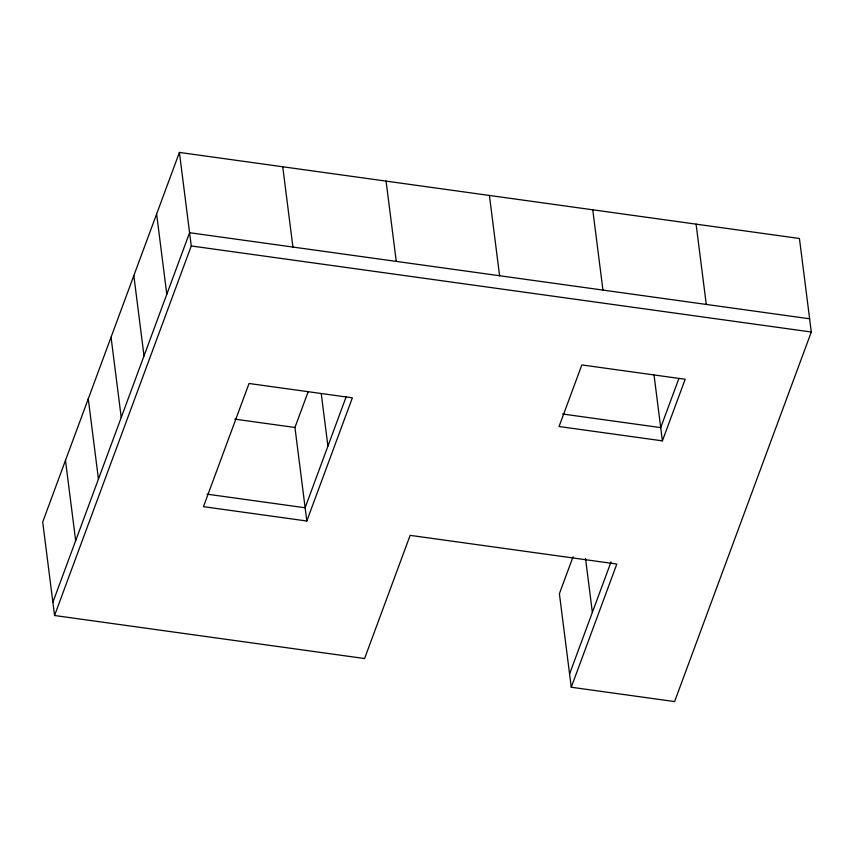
<?xml version="1.0" encoding="UTF-8"?>
<svg xmlns="http://www.w3.org/2000/svg" width="854" height="854" viewBox="0 0 854 854"><rect width="100%" height="100%" fill="white"/><g stroke="black" fill="none" stroke-linecap="round" stroke-linejoin="round"><path stroke-width="1.28" d="M179.404 152.428L42.7 521.986L54.56 615.51L364.583 658.541L410.144 535.362L616.823 564.046L571.262 687.235L674.596 701.572L811.3 332.014L799.44 238.49L179.404 152.428L191.264 245.963L54.56 615.51M52.884 602.273L189.588 232.715L809.624 318.777M306.81 521.015L352.371 397.825L249.037 383.489L203.465 506.668L306.81 521.015L294.95 427.48L308.166 391.762M346.137 396.907L305.124 507.767L207.02 494.156M573.066 556.744L559.391 593.701L571.262 687.235M569.575 673.987L611.048 561.889M678.941 378.343L660.718 427.619L562.605 413.998M662.394 440.856L685.175 379.272L581.841 364.925L559.05 426.52L662.394 440.856L654.036 374.97M191.264 245.963L811.3 332.014M234.775 419.133L294.95 427.48M696.095 224.143L706.279 304.43M592.761 209.796L602.945 290.093M585.524 558.431L592.366 612.393M489.417 195.459L499.601 275.746M386.083 181.112L396.267 261.399M321.232 393.534L327.915 446.183M282.738 166.765L292.922 247.062M156.624 214.023L166.797 294.31M133.832 275.607L144.016 355.904M111.052 337.202L121.236 417.489M88.272 398.797L98.445 479.083M65.48 460.391L75.664 540.678"/></g></svg>
